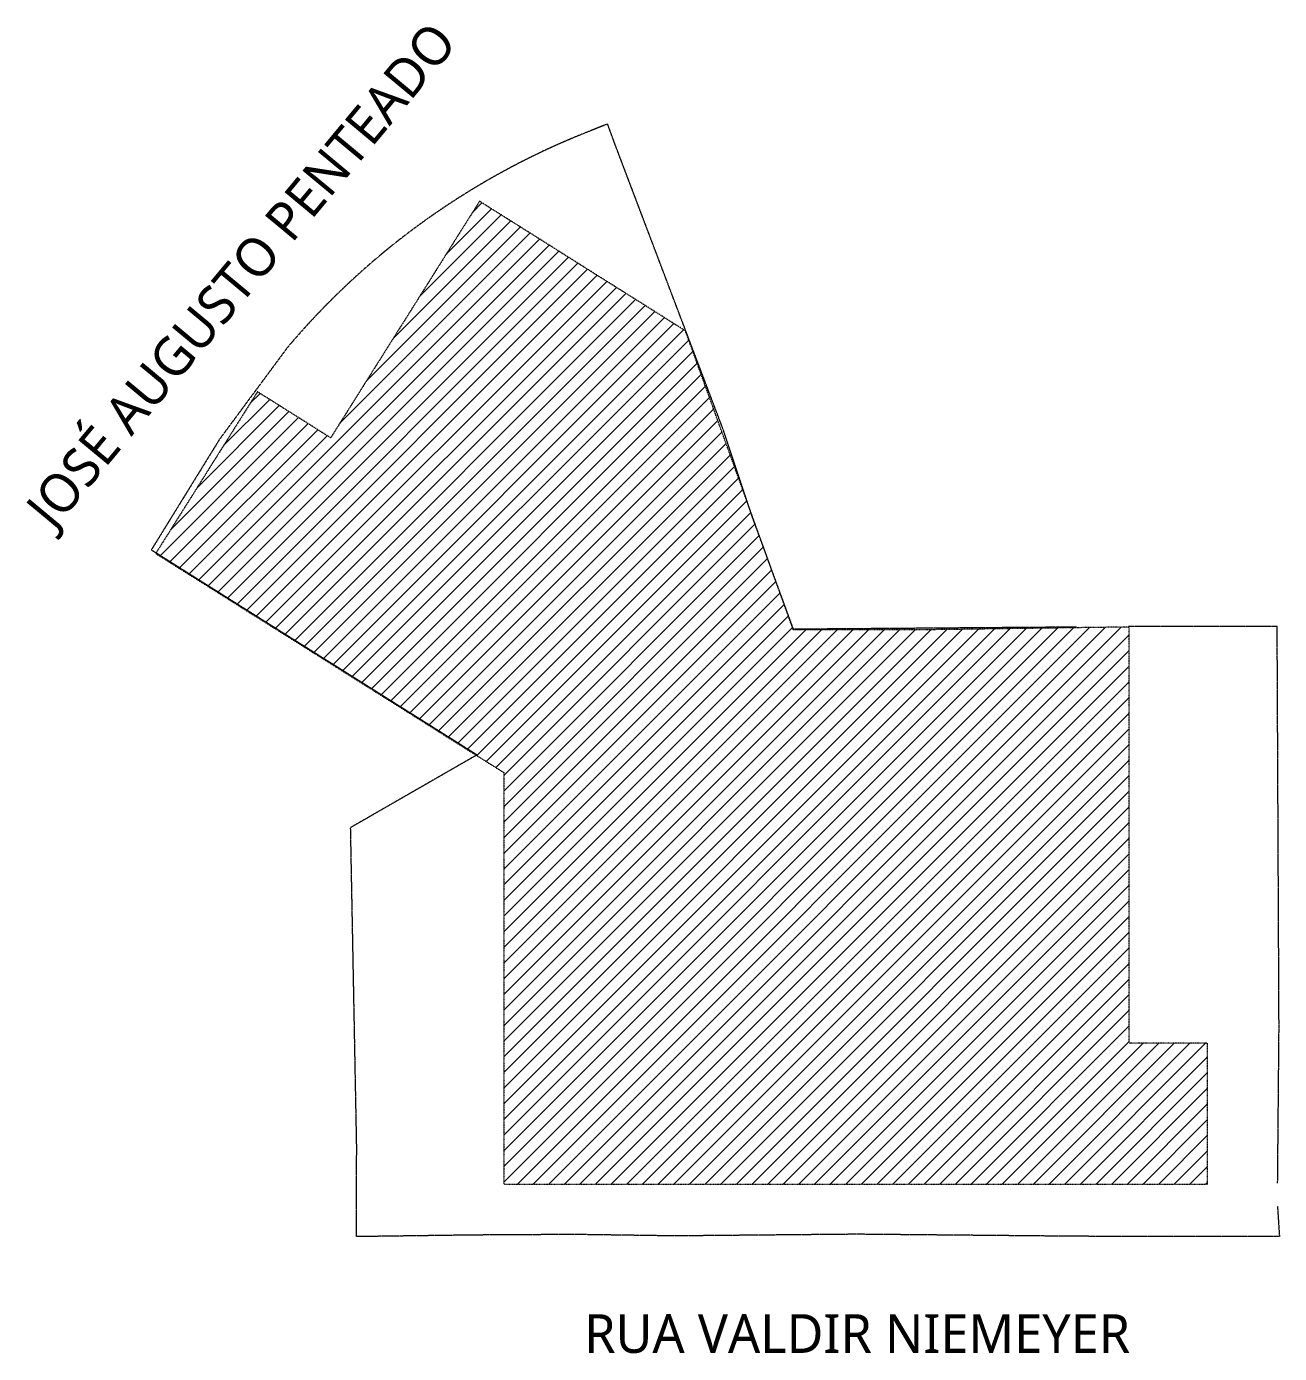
# Model space of a CAD drawing. Extents: x -2131 to 52870, y -3196 to 88043.
# Drawn here: x 26062 to 32293, y -3196 to 3403 of the extents above; entities that cross this region are included whole.
import ezdxf

# ---------------------------------------------------------------- set-up
doc = ezdxf.new("R2010")
doc.units = 0
doc.linetypes.add('Hidden', pattern=[0.714375, 0.47625, -0.238125])
doc.linetypes.add('Hidden 0_75', pattern=[0.15, 0.075, -0.075])
doc.layers.add('A-DETL', color=7, linetype='Continuous', lineweight=18, true_color=0x00a600)
doc.layers.add('A-DETL-GENF', color=7, linetype='Continuous', lineweight=18)
doc.layers.add('G-ANNO-TEXT', color=7, linetype='Continuous', lineweight=9)
doc.styles.add('Gadugi_B', font='gadugi.ttf', dxfattribs={"height": 192.5})

msp = doc.modelspace()

# ---------------------------------------------------------------- hatches: boundary and pattern name
at = {"layer": 'A-DETL-GENF', "lineweight": 9, "true_color": 0x3a0df2}
h = msp.add_hatch(dxfattribs=at)
h.set_pattern_fill('FP_4', color=180, style=0, pattern_type=2)
h.set_pattern_definition([(45, (38945.856, 0), (-38.89087, 38.89087), [])])
h.paths.add_polyline_path([(31935.152, -2353.313), (31935.152, -1653.313), (31545.152, -1653.313), (31545.152, 416.687), (30565.245, 403.183), (29875.245, 403.183), (29338.801, 1889.328), (28314.742, 2533.846), (27574.345, 1357.447), (27210.424, 1586.491), (26704.398, 782.478), (28435.152, -306.816), (28435.152, -2353.313), (31878.697, -2353.313)], flags=0)

# ---------------------------------------------------------------- linework, layer by layer
at = {"layer": 'A-DETL', "color": 7, "linetype": 'Hidden', "lineweight": 9}
for p, q in [((28984.354, 2828.359), (28951.867, 2917.977)), ((29527.342, 1396.776), (28984.354, 2828.359)), ((27358.84, 1805.85), (27021.051, 1349.312)), ((29672.145, 962.883), (29527.342, 1396.776)), ((27021.051, 1349.312), (26682.651, 800.536)), ((29876.107, 405.491), (29672.145, 962.883)), ((26682.651, 800.536), (28302.703, -219.085)), ((31283.083, 416.225), (29876.107, 405.491)), ((31762.404, 418.468), (31542.404, 418.468)), ((32281.566, 419.415), (31762.404, 418.468)), ((32290.831, -1578.675), (32281.566, 419.415)), ((28293.944, -224.071), (27672.096, -581.571)), ((27672.096, -581.571), (27703.196, -2211.398)), ((32283.923, -2348.267), (32290.831, -1578.675)), ((27703.476, -2614.865), (27703.476, -2211.398)), ((32282.888, -2463.677), (32292.936, -2614.865)), ((28292.139, -2607.007), (27703.476, -2614.865)), ((28786.895, -2604.171), (28292.139, -2607.007)), ((29287.114, -2611.391), (28786.895, -2604.171)), ((30187.519, -2603.072), (29287.114, -2611.391)), ((31285.863, -2613.214), (30187.519, -2603.072)), ((31778.218, -2614.865), (31285.863, -2613.214)), ((32292.936, -2614.865), (31778.218, -2614.865))]:
    msp.add_line(p, q, dxfattribs=at)
at = {"layer": 'A-DETL', "color": 7, "linetype": 'Hidden 0_75', "lineweight": 9}
for p, q in [((28314.742, 2533.846), (27574.345, 1357.447)), ((29338.801, 1889.328), (28314.742, 2533.846)), ((29875.245, 403.183), (29338.801, 1889.328)), ((27210.424, 1586.491), (26704.398, 782.478)), ((27574.345, 1357.447), (27210.424, 1586.491)), ((26704.398, 782.478), (28435.152, -306.816)), ((30565.245, 403.183), (29875.245, 403.183)), ((31545.152, 416.687), (30565.245, 403.183)), ((31545.152, -1653.313), (31545.152, 416.687)), ((28435.152, -306.816), (28435.152, -2353.313)), ((31935.152, -1653.313), (31545.152, -1653.313)), ((31935.152, -2353.313), (31935.152, -1653.313)), ((28435.152, -2353.313), (31935.152, -2353.313))]:
    msp.add_line(p, q, dxfattribs=at)
at = {"layer": 'A-DETL', "color": 7, "linetype": 'Hidden', "lineweight": 9}
for centre, radius, start, end in [((30241.043, -445.957), 3602.503, 110.9685678, 112.5820029), ((30233.351, -621.224), 3762.114, 111.4487477, 139.8241406)]:
    msp.add_arc(centre, radius, start, end, dxfattribs=at)

# ---------------------------------------------------------------- texts
at = {"layer": 'G-ANNO-TEXT', "insert": (26047.215, 1018.177), "char_height": 192.5, "width": 4254.95641, "attachment_point": 1, "rotation": 50.2500396, "style": 'Gadugi_B'}
msp.add_mtext('JOSÉ AUGUSTO PENTEADO', dxfattribs=at)
at = {"layer": 'G-ANNO-TEXT', "insert": (28835.358, -3000.668), "char_height": 192.5, "width": 3690.56841, "attachment_point": 1, "style": 'Gadugi_B'}
msp.add_mtext('RUA VALDIR NIEMEYER', dxfattribs=at)

doc.saveas('drawing.dxf')
